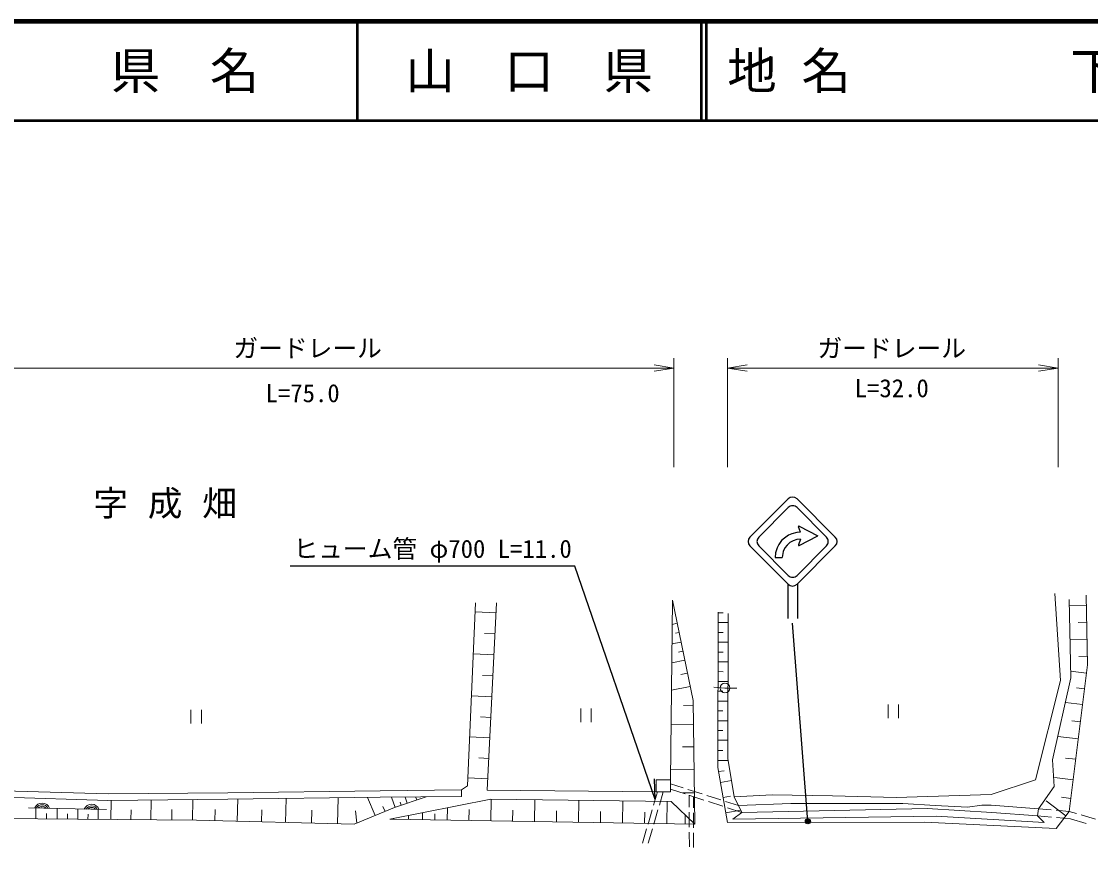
# Model space of a CAD drawing. Units: millimetres, scale not verified. Extents: x 40000 to 680000, y 20000 to 380000.
# Drawn here: x 299092 to 407085, y 296576 to 380000 of the extents above; entities that cross this region are included whole.
import ezdxf
from ezdxf.enums import TextEntityAlignment as Align

# ---------------------------------------------------------------- set-up
doc = ezdxf.new("R2010")
doc.units = ezdxf.units.MM
doc.header["$LTSCALE"] = 1000
doc.header["$PDMODE"] = 32
doc.header["$PDSIZE"] = 500
doc.layers.add('M-BMK-HTXT', color=7, linetype='Continuous')
doc.layers.add('M-TTL-TXT', color=7, linetype='Continuous')
for name, color, linetype, lineweight in [('M-STR-HTXT', 7, 'Continuous', 13), ('M-STR-STRC', 7, 'Continuous', 25), ('M-TTL', 2, 'Continuous', 140), ('M-TTL-LINE', 7, 'Continuous', 50), ('M-WORK', 1, 'Continuous', 13)]:
    doc.layers.add(name, color=color, linetype=linetype, lineweight=lineweight)
doc.styles.add('ＭＳ ゴシック', font='')
doc.styles.get('ＭＳ ゴシック').set_extended_font_data('MS Gothic')

# ---------------------------------------------------------------- blocks, each defined once
blk = doc.blocks.new('open_arrow')
at = {"color": 0, "linetype": 'Continuous', "lineweight": -2}
blk.add_lwpolyline([(7.5, 1.25), (0, 0), (7.5, -1.25)], dxfattribs=at)

msp = doc.modelspace()

# ---------------------------------------------------------------- linework, layer by layer
at = {"layer": 'M-STR-HTXT'}
for p, q in [((365000, 335000), (365000, 346000)), ((370396, 335000), (370396, 346000)), ((403814, 335000), (403814, 346000)), ((289754, 345000), (365000, 345000)), ((370396, 345000), (403814, 345000))]:
    msp.add_line(p, q, dxfattribs=at)
at = {"layer": 'M-STR-STRC'}
for p, q in [((376544, 331792), (372679, 327928)), ((377435, 331792), (381299, 327928)), ((376544, 330901), (373570, 327928)), ((380408, 327928), (377435, 330901)), ((377404, 328388), (376916, 328266)), ((377781, 328416), (377404, 328388)), ((377781, 328416), (377574, 328968)), ((377662, 329046), (379545, 328063)), ((375880, 327571), (375582, 327166)), ((376153, 327832), (375880, 327571)), ((376571, 328112), (376153, 327832)), ((376716, 327375), (376431, 327128)), ((376916, 328266), (376571, 328112)), ((377046, 327559), (376716, 327375)), ((377405, 327672), (377046, 327559)), ((377781, 327711), (377405, 327672)), ((377781, 327711), (377574, 327159)), ((377662, 327081), (379545, 328063)), ((372679, 327037), (376544, 323172)), ((376544, 324063), (373570, 327037)), ((375269, 326347), (375222, 325858)), ((375413, 326829), (375269, 326347)), ((375582, 327166), (375413, 326829)), ((376038, 326488), (375928, 325858)), ((376202, 326828), (376038, 326488)), ((376431, 327128), (376202, 326828)), ((381299, 327037), (377435, 323172)), ((380408, 327037), (377435, 324063)), ((375222, 325858), (375928, 325858)), ((376489, 323217), (376489, 319717)), ((377489, 323217), (377489, 319717)), ((378530, 299226), (376984, 319230)), ((363115, 301443), (363031, 303530))]:
    msp.add_line(p, q, dxfattribs=at)
msp.add_lwpolyline([(363115, 301443), (355000, 325000), (326250, 325000)], dxfattribs=at)
for radius in [250, 200, 150, 100, 50, 20]:
    msp.add_circle((378530, 299226), radius, dxfattribs=at)
for centre, radius, start, end in [((376989, 331347), 630, 45, 135), ((376989, 330456), 630, 45, 135.00015), ((377633, 328990), 63, 62.44717, 200.55603), ((373125, 327482), 630, 135, 225), ((374016, 327482), 630, 135.00016, 224.99989), ((379963, 327482), 630, 314.99995, 45), ((380854, 327482), 630, 315, 45), ((377633, 327137), 63, 159.44395, 297.55281), ((376989, 324509), 630, 224.99989, 314.99995), ((376989, 323618), 630, 225, 315)]:
    msp.add_arc(centre, radius, start, end, dxfattribs=at)
msp.add_point((378530, 299226), dxfattribs=at)
at = {"layer": 'M-TTL'}
msp.add_line((680000, 380000), (40000, 380000), dxfattribs=at)
at = {"layer": 'M-TTL-LINE'}
for p, q in [((333000, 380000), (333000, 370000)), ((367750, 380000), (367750, 370000)), ((368250, 380000), (368250, 370000)), ((40000, 370000), (680000, 370000))]:
    msp.add_line(p, q, dxfattribs=at)
at = {"layer": 'M-WORK'}
for p, q in [((404044, 313437), (403484, 322228)), ((406760, 315020), (406640, 322053)), ((344136, 302801), (344950, 321287)), ((347093, 321287), (346148, 302379)), ((364643, 303425), (364843, 321554)), ((364843, 321554), (366941, 311424)), ((404922, 321614), (405082, 313702)), ((406657, 321054), (404934, 321024)), ((347043, 320289), (344911, 320395)), ((369477, 320355), (369437, 304670)), ((369476, 320287), (369972, 320286)), ((370428, 305586), (370468, 320212)), ((365324, 319227), (364817, 319088)), ((369474, 319295), (370465, 319293)), ((406687, 319330), (405825, 319315)), ((346937, 318156), (345871, 318210)), ((365514, 318310), (365173, 318220)), ((369471, 318304), (369967, 318303)), ((406716, 317607), (405004, 317577)), ((365716, 317336), (364797, 317146)), ((369469, 317313), (370460, 317311)), ((346830, 316024), (344723, 316129)), ((366097, 315498), (364777, 315225)), ((365907, 316417), (365447, 316322)), ((369466, 316323), (369962, 316321)), ((406745, 315894), (405889, 315879)), ((369461, 314342), (369956, 314340)), ((369464, 315332), (370455, 315329)), ((404922, 300235), (406760, 315020)), ((406657, 314188), (405068, 314385)), ((346725, 313917), (345671, 313970)), ((366370, 314178), (365710, 314042)), ((369459, 313351), (370449, 313349)), ((401526, 303407), (404044, 313437)), ((405082, 313702), (403244, 305430)), ((366643, 312859), (364749, 312466)), ((369016, 312777), (370153, 312688)), ((369456, 312361), (369951, 312360)), ((370153, 312688), (371361, 312688)), ((406459, 312599), (405665, 312698)), ((346619, 311810), (344537, 311914)), ((366941, 311424), (367120, 298956)), ((369454, 311371), (370444, 311369)), ((386621, 311037), (386621, 309637)), ((387671, 309637), (387671, 311037)), ((406262, 311010), (404532, 311225)), ((316220, 310498), (316220, 309098)), ((317270, 309098), (317270, 310498)), ((355601, 310632), (355601, 309232)), ((356651, 309232), (356651, 310632)), ((366947, 310955), (365980, 310941)), ((369451, 310382), (369946, 310380)), ((346515, 309728), (345474, 309780)), ((366975, 309020), (364713, 308987)), ((369449, 309392), (370438, 309389)), ((406047, 309280), (405182, 309388)), ((369446, 308403), (369941, 308401)), ((405832, 307550), (403772, 307806)), ((346411, 307646), (344354, 307749)), ((367008, 306758), (365877, 306741)), ((369444, 307413), (370433, 307411)), ((346308, 305589), (345279, 305640)), ((369441, 306386), (369955, 306385)), ((369437, 304670), (370396, 299116)), ((369438, 305358), (370466, 305356)), ((371067, 301710), (370428, 305586)), ((403244, 305430), (403404, 302752)), ((405576, 305491), (404546, 305619)), ((346205, 303531), (344172, 303633)), ((367041, 304495), (364666, 304461)), ((369509, 304249), (370059, 304344)), ((405319, 303431), (403439, 303665)), ((335319, 302314), (343552, 302394)), ((343552, 302394), (344136, 302801)), ((343558, 301744), (343552, 302394)), ((364643, 303425), (363204, 303425)), ((363204, 303425), (363204, 302199)), ((364643, 302199), (364643, 303425)), ((364643, 303007), (365933, 302598)), ((364646, 302475), (366118, 301996)), ((366410, 302447), (367840, 301994)), ((369699, 303150), (370798, 303340)), ((397050, 301928), (401526, 303407)), ((403404, 302752), (401805, 300488)), ((297283, 301664), (307833, 301345)), ((297334, 302313), (307840, 301995)), ((307833, 301345), (319941, 301464)), ((307840, 301995), (319934, 302114)), ((308141, 299411), (308157, 301348)), ((312177, 299376), (312195, 301394)), ((316382, 299340), (316400, 301442)), ((319934, 302114), (335319, 302314)), ((319941, 301464), (335326, 301664)), ((320901, 299234), (320957, 301493)), ((325772, 299113), (325833, 301549)), ((331023, 298983), (331088, 301608)), ((334816, 299810), (334057, 301642)), ((335326, 301664), (343558, 301744)), ((336310, 299435), (346501, 301473)), ((336828, 300640), (336477, 301670)), ((336768, 300619), (339964, 301709)), ((338071, 301064), (337859, 301685)), ((339018, 301386), (338912, 301697)), ((346148, 302379), (363204, 302199)), ((346496, 299277), (346531, 301473)), ((346501, 301473), (364723, 301234)), ((350910, 299208), (350944, 301415)), ((355345, 299139), (355379, 301356)), ((362948, 300876), (363338, 302199)), ((363204, 302199), (364643, 302199)), ((363528, 300876), (363919, 302199)), ((367075, 302121), (365888, 302104)), ((366539, 301860), (366543, 300651)), ((366593, 301842), (368020, 301379)), ((366981, 300576), (366981, 301716)), ((368316, 301843), (369746, 301390)), ((369962, 301626), (370725, 301757)), ((371067, 301710), (374912, 301888)), ((371870, 300128), (371067, 301710)), ((374912, 301888), (381026, 301808)), ((381026, 301808), (387460, 301648)), ((387460, 301648), (397050, 301928)), ((404575, 299783), (402592, 301305)), ((405086, 301550), (404145, 301667)), ((307690, 300419), (299804, 300606)), ((300542, 299476), (300552, 300588)), ((302701, 299458), (302711, 300537)), ((304798, 299439), (304807, 300488)), ((306833, 299422), (306842, 300440)), ((310159, 299393), (310168, 300402)), ((314279, 299358), (314288, 300409)), ((318641, 299290), (318669, 300420)), ((323337, 299174), (323367, 300391)), ((328398, 299048), (328430, 300361)), ((332719, 298941), (336768, 300619)), ((332984, 299051), (332822, 300296)), ((335821, 300227), (335613, 300729)), ((337450, 300852), (337344, 301163)), ((342104, 299345), (342124, 300598)), ((344300, 299311), (344317, 300409)), ((348703, 299242), (348720, 300346)), ((353127, 299174), (353145, 300282)), ((359801, 299070), (359836, 301298)), ((362382, 298958), (362807, 300397)), ((362962, 298958), (363387, 300397)), ((364279, 299000), (364314, 301239)), ((364723, 301234), (367120, 298956)), ((368496, 301224), (369922, 300761)), ((370223, 301239), (371513, 300831)), ((370226, 300101), (371750, 300364)), ((370398, 300606), (371870, 300128)), ((371513, 300831), (376797, 301036)), ((371870, 300128), (390572, 300528)), ((376797, 301036), (382991, 301036)), ((382991, 301036), (388106, 301036)), ((388106, 301036), (391369, 300836)), ((390572, 300528), (397099, 300128)), ((391369, 300836), (394646, 300649)), ((394646, 300649), (396085, 300862)), ((396085, 300862), (397044, 300862)), ((397044, 300862), (401805, 300488)), ((401805, 300488), (401734, 299777)), ((401805, 300488), (403114, 300381)), ((403603, 298516), (404922, 300235)), ((403613, 300341), (404922, 300235)), ((404922, 300235), (405651, 300014)), ((289754, 299569), (316781, 299336)), ((301622, 299467), (301626, 300007)), ((303750, 299448), (303754, 299973)), ((305815, 299431), (305820, 299939)), ((316781, 299336), (332719, 298941)), ((367120, 298956), (336310, 299435)), ((336677, 299430), (336678, 299523)), ((338177, 299406), (338183, 299810)), ((339599, 299384), (339610, 300095)), ((340851, 299365), (340861, 299991)), ((357573, 299104), (357590, 300218)), ((362040, 299035), (362058, 300154)), ((366121, 298971), (366135, 299892)), ((366545, 300151), (366550, 298651)), ((366981, 298576), (366981, 300076)), ((370396, 299116), (390296, 299156)), ((370937, 299435), (371870, 300128)), ((391477, 299742), (370937, 299435)), ((390296, 299156), (403603, 298516)), ((402391, 299120), (391477, 299742)), ((397099, 300128), (401734, 299777)), ((401734, 299777), (402391, 299120)), ((401734, 299777), (403137, 299648)), ((403635, 299602), (405038, 299472)), ((405038, 299472), (406625, 298997)), ((406129, 299869), (407565, 299433)), ((361817, 297040), (362241, 298478)), ((362397, 297040), (362821, 298478)), ((366552, 298151), (366557, 296651)), ((366981, 296576), (366981, 298076))]:
    msp.add_line(p, q, dxfattribs=at)
msp.add_circle((370153, 312688), 500, dxfattribs=at)
for centre, radius, start, end in [((301184, 300261), 812, 21.26515, 156.02542), ((301184, 300261), 650, 27.38094, 149.90963), ((301184, 300261), 488, 38.51363, 138.77694), ((301184, 300261), 325, 72.70292, 104.58765), ((306183, 300143), 812, 21.26515, 156.02542), ((306183, 300143), 650, 27.38094, 149.90963), ((306183, 300143), 488, 38.51363, 138.77694), ((306183, 300143), 325, 72.70292, 104.58765)]:
    msp.add_arc(centre, radius, start, end, dxfattribs=at)

# ---------------------------------------------------------------- block references
at = {"layer": 'M-STR-HTXT', "xscale": 267, "yscale": 267, "rotation": 180}
for p in [(365000, 345000), (403814, 345000)]:
    msp.add_blockref('open_arrow', p, dxfattribs=at)
at = {"layer": 'M-STR-HTXT', "xscale": 267, "yscale": 267}
msp.add_blockref('open_arrow', (370396, 345000), dxfattribs=at)

# ---------------------------------------------------------------- texts
at = {"layer": 'M-BMK-HTXT', "insert": (314601, 331196), "char_height": 2566, "attachment_point": 5, "style": 'ＭＳ ゴシック'}
msp.add_mtext('\\T1.57;字成畑', dxfattribs=at)
at = {"layer": 'M-STR-HTXT', "style": 'ＭＳ ゴシック'}
for p in [(328000, 347000), (387000, 347000)]:
    msp.add_text('ガードレール', height=1833, dxfattribs=at).set_placement(p, align=Align.MIDDLE_CENTER)
for s, p in [('L=32.0', (387000, 341500)), ('L=75.0', (327500, 341000))]:
    msp.add_text(s, height=1833, dxfattribs=at).set_placement(p, align=Align.BOTTOM_CENTER)
at = {"layer": 'M-STR-STRC', "style": 'ＭＳ ゴシック'}
msp.add_text('ヒューム管 φ700 L=11.0', height=1833, dxfattribs=at).set_placement((340625, 326750), align=Align.MIDDLE_CENTER)
at = {"layer": 'M-TTL-TXT', "style": 'ＭＳ ゴシック'}
for s, p in [('県\u3000名', (315625, 375000)), ('山\u3000口\u3000県', (350375, 375000))]:
    msp.add_text(s, height=3666, dxfattribs=at).set_placement(p, align=Align.MIDDLE_CENTER)
for s, p in [('地 名', (370380, 375000)), ('下関市豊浦町大字多々良', (405024, 375000))]:
    msp.add_text(s, height=3666, dxfattribs=at).set_placement(p, align=Align.MIDDLE_LEFT)

doc.saveas('drawing.dxf')
